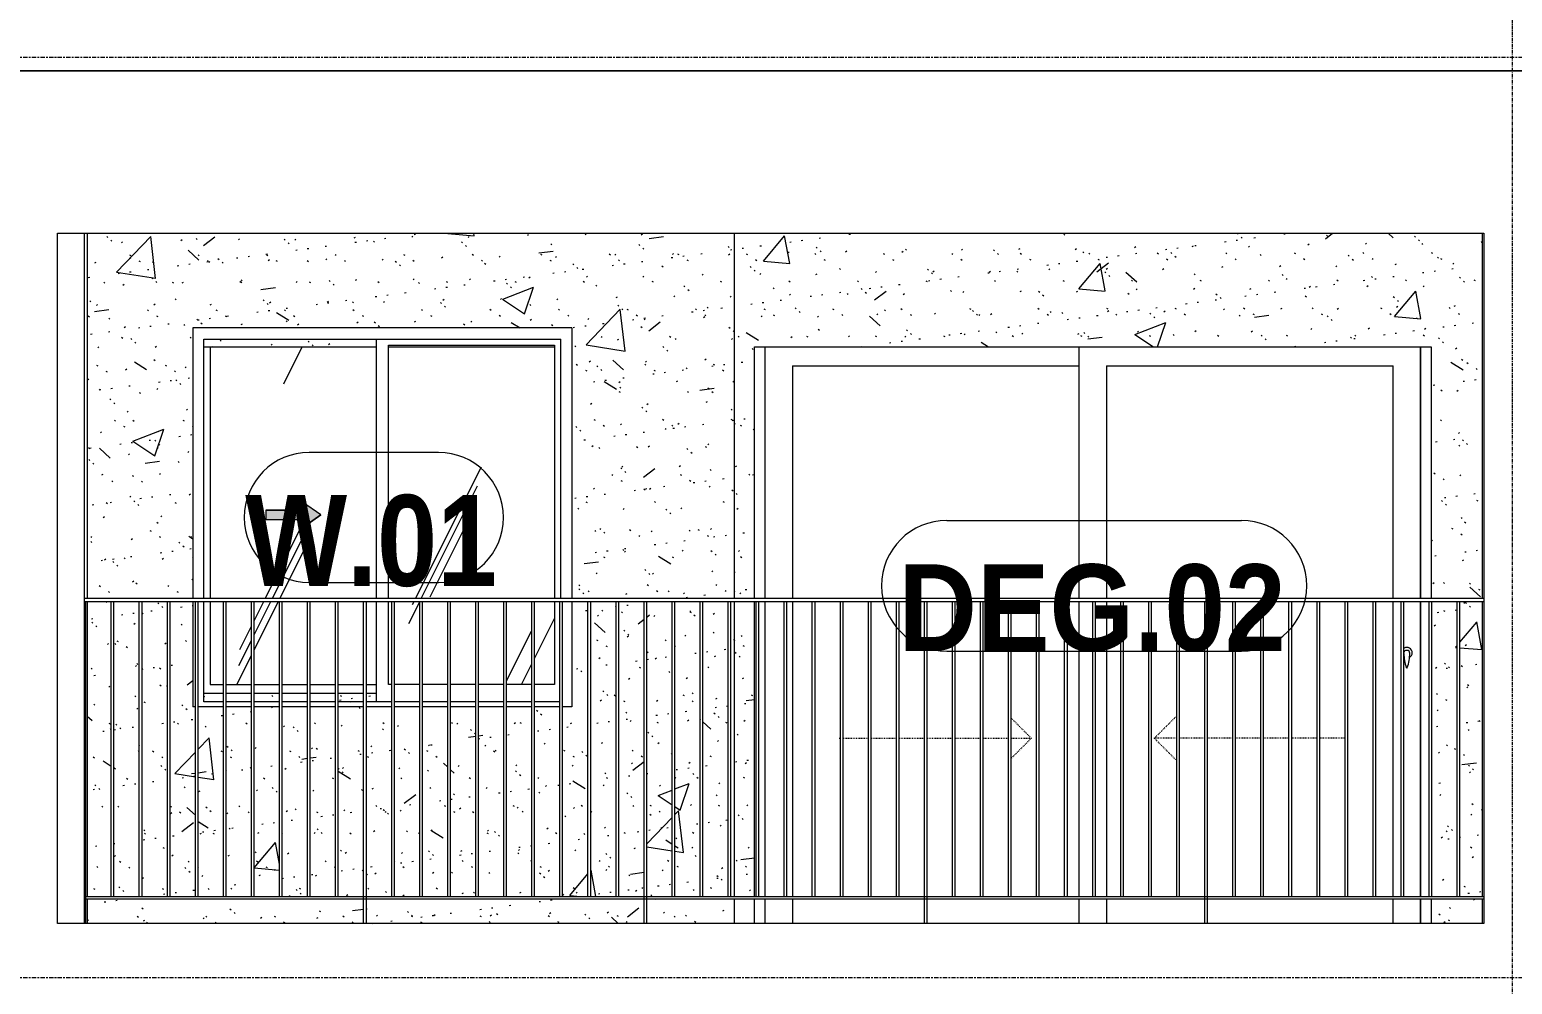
# Model space of a CAD drawing. Header units: millimetres. Extents: x -134153 to 99383, y -5233 to 35400.
# Drawn here: x 47781 to 53259, y 15775 to 19302 of the extents above; entities that cross this region are included whole.
import ezdxf

# ---------------------------------------------------------------- set-up
doc = ezdxf.new("R2010")
doc.units = ezdxf.units.MM
for name, pattern in [('1 NÉT CALL OUT', [6, 3, -3]), ('Centre', [31.75, 6.35, -4.7625, 15.875, -4.7625]), ('Dash', [6, 3, -3]), ('Grid Line', [22.225, 12.7, -3.175, 3.175, -3.175])]:
    doc.linetypes.add(name, pattern=pattern)
for name, color, linetype, lineweight in [('0-2', 250, 'Continuous', 5), ('A-DETL-GENF', 92, 'Continuous', 9), ('A-DETL-GENF-1', 92, '1 NÉT CALL OUT', 9), ('A-DOOR', 31, 'Continuous', 9), ('A-DOOR-FRAM', 31, 'Continuous', 9), ('A-DOOR-HDLN', 31, 'Dash', 9), ('A-DOOR-IDEN', 31, 'Continuous', 9), ('A-FLOR-HRAL', 11, 'Continuous', 9), ('A-FLOR-LEVL-2', 51, 'Centre', 9), ('A-GLAZ', 151, 'Continuous', 9), ('A-GLAZ-3', 7, '1 NÉT CALL OUT', 9), ('A-GLAZ-IDEN', 152, 'Continuous', 9), ('A-WALL', 113, 'Continuous', 9), ('A-WALL-PATT-1', 9, 'Continuous', 9), ('I-WALL-1', 7, 'Continuous', 9), ('S-COLS', 52, 'Continuous', 9), ('S-GRID-1', 1, 'Grid Line', 9)]:
    doc.layers.add(name, color=color, linetype=linetype, lineweight=lineweight)
doc.styles.add('Arial_B_1', font='arialbd_0.ttf', dxfattribs={"width": 0.85, "height": 336})
doc.styles.add('Arial_B_2', font='arialbd_0.ttf', dxfattribs={"width": 0.9, "height": 320})
pattern_1 = [(50, (82572.6, 0), (1165.98, -102.01), [121.92, -1341.12]), (355, (82572.6, 0), (-225.554, 1222.76), [97.536, -1072.896]), (100.451, (82669.8, -8.5), (940.433, 1120.746), [103.616, -1139.776]), (46.184, (82572.6, 325.1), (1734.91, -269.07), [182.88, -2011.68]), (96.636, (82717.2, 302.7), (1519.38, 1583.54), [155.42, -1709.66]), (351.184, (82572.6, 325.1), (1519.39, 1583.52), [146.3, -1609.34]), (21, (82735.2, 243.8), (970.33, -654.498), [121.92, -1341.12]), (326, (82735.2, 243.8), (395.53, 1178.804), [97.536, -1072.896]), (71.451, (82816, 189.3), (1365.87, 524.296), [103.616, -1139.776]), (37.5, (82572.62, 0), (19.767, 541.153), [53.645, -1006.246, 53.645, -1035.507, -1076.96]), (37.5, (82572.62, 0), (19.767, 541.153), [-2149.043, 53.645, -1023.315]), (7.5, (82572.6, 0), (427.646, 641.156), [53.645, -567.334, 53.645, -981.862, -410.464]), (7.5, (82572.6, 0), (427.646, 641.156), [-1656.486, 53.645, -356.82]), (327.5, (82210.1, 0), (867.782, -36.665), [53.645, -352.755, 53.645, -1214.323, -1682.496]), (327.5, (82210.1, 0), (867.782, -36.665), [-1674.37, 53.645, -1628.85]), (317.5, (82047.56, 0), (948.028, 162.73), [53.645, -474.675, 53.645, -788.416, -1194.816]), (317.5, (82047.56, 0), (948.028, 162.73), [-1370.38, 53.645, -1141.17])]
pattern_2 = [(37.5, (82572.62, 0), (-5.1206, 156.61216), [5.364, -118.181, 5.364, -132.812, -132.08]), (37.5, (82572.62, 0), (-5.1206, 156.61216), [-261.722, 5.364, -126.716]), (7.5, (82572.62, 0), (143.847, 229.3842), [5.364, -61.285, 5.364, -105.989, -42.672]), (7.5, (82572.62, 0), (143.847, 229.3842), [-178.003, 5.364, -37.308]), (327.5, (82472.65, 0), (253.1176, 0.4601), [5.364, -35.276, 5.364, -140.94, -191.008]), (327.5, (82472.65, 0), (253.1176, 0.4601), [-186.944, 5.364, -185.644]), (317.5, (82472.65, 0), (244.338, 71.3376), [5.364, -14.956, 5.364, -90.546, -109.728]), (317.5, (82472.65, 0), (244.338, 71.3376), [-116.23, 5.364, -104.364])]
pattern_3 = [(63.435, (84482.24, 111.3), (-0.002, 1625.6), [567.96, -3066.99]), (63.435, (82856.64, 111.3), (-0.002, 1625.6), [567.96, -3066.99]), (63.435, (85260.4, 425.35), (-0.002, 1625.6), [567.96, -3066.99]), (63.435, (83634.8, 425.35), (-0.002, 1625.6), [567.96, -3066.99]), (63.435, (85142.64, 314.5), (-0.002, 1625.6), [567.96, -3066.99]), (63.435, (83517.04, 314.5), (-0.002, 1625.6), [567.96, -3066.99]), (63.435, (85022.6, 949.4), (-0.002, 1625.6), [276.06, -3358.9]), (63.435, (83397, 949.4), (-0.002, 1625.6), [276.06, -3358.9]), (63.435, (84944.06, 851.15), (-0.002, 1625.6), [567.96, -3066.99]), (63.435, (83318.46, 851.15), (-0.002, 1625.6), [567.96, -3066.99]), (63.435, (84957.9, 921.7), (-0.002, 1625.6), [567.96, -3066.99]), (63.435, (83332.3, 921.7), (-0.002, 1625.6), [567.96, -3066.99]), (63.435, (84302.1, 612.2), (-0.002, 1625.6), [567.96, -3066.99]), (63.435, (82676.5, 612.2), (-0.002, 1625.6), [567.96, -3066.99]), (63.435, (84315.9, 695.35), (-0.002, 1625.6), [567.96, -3066.99]), (63.435, (82690.3, 695.35), (-0.002, 1625.6), [567.96, -3066.99]), (63.435, (84319.65, 755.3), (-0.002, 1625.6), [567.96, -3066.99]), (63.435, (82694.05, 755.3), (-0.002, 1625.6), [567.96, -3066.99])]

# ---------------------------------------------------------------- blocks, each defined once
blk = doc.blocks.new('NCV_TKTC_TANG 5_rvt-2-TKCS_MẶT ĐỨNG HƯỚNG NAM')
at = {"layer": 'A-WALL-PATT-1'}
h = blk.add_hatch(dxfattribs=at)
h.set_pattern_fill('FP_31', color=256, style=0, pattern_type=2)
h.set_pattern_definition(pattern_1)
h.paths.add_polyline_path([(86756.1, 16000), (87508.6, 16000), (87508.6, 16090), (86487.6, 16090), (86487.6, 16000), (86546.1, 16000)])
h.paths.add_polyline_path([(88544.6, 16000), (88544.6, 16090), (87518.6, 16090), (87518.6, 16000), (88522.9, 16000)])
h.paths.add_polyline_path([(88554.6, 16000), (88877.6, 16000), (88877.6, 16090), (88554.6, 16090)])
h.paths.add_polyline_path([(86487.6, 16100), (86576.2, 16100), (86576.2, 17190), (86487.6, 17190), (86487.6, 16451.2)])
h.paths.add_polyline_path([(86887, 16100), (86887, 16800), (86877.6, 16800), (86877.6, 17190), (86793.4, 17190), (86793.4, 16100)])
h.paths.add_polyline_path([(88658.2, 16100), (88751.8, 16100), (88751.8, 17190), (88658.2, 17190), (88658.2, 16215.7)])
h.paths.add_polyline_path([(88648.2, 16100), (88648.2, 17190), (88554.6, 17190), (88554.6, 16100)])
h.paths.add_polyline_path([(86783.4, 16100), (86783.4, 17190), (86689.8, 17190), (86689.8, 16100)])
h.paths.add_polyline_path([(86897, 16100), (86990.6, 16100), (86990.6, 16800), (86897, 16800), (86897, 16451.2)])
h.paths.add_polyline_path([(86679.8, 16100), (86679.8, 17190), (86586.2, 17190), (86586.2, 16100)])
h.paths.add_polyline_path([(87094.2, 16100), (87094.2, 16800), (87000.6, 16800), (87000.6, 16100)])
h.paths.add_polyline_path([(87104.2, 16100), (87197.8, 16100), (87197.8, 16800), (87104.2, 16800), (87104.2, 16194.5)])
h.paths.add_polyline_path([(87207.8, 16100), (87301.4, 16100), (87301.4, 16800), (87207.8, 16800), (87207.8, 16252.3)])
h.paths.add_polyline_path([(88865.4, 16100), (88877.6, 16100), (88877.6, 17190), (88865.4, 17190), (88865.4, 16451.2)])
h.paths.add_polyline_path([(87311.4, 16100), (87405, 16100), (87405, 16800), (87311.4, 16800), (87311.4, 16310.2)])
h.paths.add_polyline_path([(87415, 16100), (87508.6, 16100), (87508.6, 16800), (87415, 16800), (87415, 16368.1)])
h.paths.add_polyline_path([(87518.6, 16100), (87612.2, 16100), (87612.2, 16800), (87518.6, 16800), (87518.6, 16426)])
h.paths.add_polyline_path([(87622.2, 16100), (87715.8, 16100), (87715.8, 16800), (87622.2, 16800), (87622.2, 16451.2)])
h.paths.add_polyline_path([(87725.8, 16100), (87819.4, 16100), (87819.4, 16800), (87725.8, 16800), (87725.8, 16451.2)])
h.paths.add_polyline_path([(87829.4, 16100), (87923, 16100), (87923, 16800), (87829.4, 16800), (87829.4, 16451.2)])
h.paths.add_polyline_path([(87933, 16100), (88026.6, 16100), (88026.6, 16800), (87933, 16800), (87933, 16451.2)])
h.paths.add_polyline_path([(88036.6, 16100), (88130.2, 16100), (88130.2, 16800), (88036.6, 16800), (88036.6, 16451.2)])
h.paths.add_polyline_path([(88140.2, 16100), (88233.8, 16100), (88233.8, 16800), (88140.2, 16800), (88140.2, 16451.2)])
h.paths.add_polyline_path([(88243.8, 16100), (88337.4, 16100), (88337.4, 17190), (88277.6, 17190), (88277.6, 16800), (88243.8, 16800), (88243.8, 16451.2)])
h.paths.add_polyline_path([(88347.4, 16100), (88441, 16100), (88441, 17190), (88347.4, 17190), (88347.4, 16451.2)])
h.paths.add_polyline_path([(88451, 16100), (88544.6, 16100), (88544.6, 17190), (88451, 17190), (88451, 16451.2)])
h.paths.add_polyline_path([(88761.8, 16100), (88855.4, 16100), (88855.4, 17190), (88761.8, 17190), (88761.8, 16451.2)])
h.paths.add_polyline_path([(87301.4, 16819.1), (87301.4, 16850), (87207.8, 16850), (87207.8, 16819.1)])
h.paths.add_polyline_path([(87197.8, 16819.1), (87197.8, 16850), (87104.2, 16850), (87104.2, 16819.1)])
h.paths.add_polyline_path([(87555.3, 16819.1), (87555.3, 16850), (87518.6, 16850), (87518.6, 16819.1)])
h.paths.add_polyline_path([(87094.2, 16819.1), (87094.2, 16850), (87000.6, 16850), (87000.6, 16819.1)])
h.paths.add_polyline_path([(87508.6, 16819.1), (87508.6, 16850), (87415, 16850), (87415, 16819.1)])
h.paths.add_polyline_path([(87405, 16819.1), (87405, 16850), (87311.4, 16850), (87311.4, 16819.1)])
h.paths.add_polyline_path([(86918.5, 16819.1), (86990.6, 16819.1), (86990.6, 16850), (86918.5, 16850)])
h.paths.add_polyline_path([(86813.5, 17200), (86877.6, 17200), (86877.6, 18200), (88277.6, 18200), (88277.6, 17200), (88877.6, 17200), (88877.6, 18550), (86487.6, 18550), (86487.6, 17200)])
h.paths.add_polyline_path([(88214.1, 18130), (88214.1, 18136.5), (87599.8, 18136.5), (87599.8, 18130), (88207.6, 18130)])
h.paths.add_polyline_path([(86918.5, 18130), (87555.3, 18130), (87555.3, 18159.1), (86918.5, 18159.1)])
h = blk.add_hatch(dxfattribs=at)
h.set_pattern_fill('FP_32', color=256, style=0, pattern_type=2)
h.set_pattern_definition(pattern_2)
h.paths.add_polyline_path([(86756.1, 16000), (87508.6, 16000), (87508.6, 16090), (86487.6, 16090), (86487.6, 16000), (86546.1, 16000)])
h.paths.add_polyline_path([(88544.6, 16000), (88544.6, 16090), (87518.6, 16090), (87518.6, 16000), (88522.9, 16000)])
h.paths.add_polyline_path([(88554.6, 16000), (88877.6, 16000), (88877.6, 16090), (88554.6, 16090)])
h.paths.add_polyline_path([(86487.6, 16100), (86576.2, 16100), (86576.2, 17190), (86487.6, 17190), (86487.6, 16451.2)])
h.paths.add_polyline_path([(86887, 16100), (86887, 16800), (86877.6, 16800), (86877.6, 17190), (86793.4, 17190), (86793.4, 16100)])
h.paths.add_polyline_path([(88658.2, 16100), (88751.8, 16100), (88751.8, 17190), (88658.2, 17190), (88658.2, 16215.7)])
h.paths.add_polyline_path([(88648.2, 16100), (88648.2, 17190), (88554.6, 17190), (88554.6, 16100)])
h.paths.add_polyline_path([(86783.4, 16100), (86783.4, 17190), (86689.8, 17190), (86689.8, 16100)])
h.paths.add_polyline_path([(86897, 16100), (86990.6, 16100), (86990.6, 16800), (86897, 16800), (86897, 16451.2)])
h.paths.add_polyline_path([(86679.8, 16100), (86679.8, 17190), (86586.2, 17190), (86586.2, 16100)])
h.paths.add_polyline_path([(87094.2, 16100), (87094.2, 16800), (87000.6, 16800), (87000.6, 16100)])
h.paths.add_polyline_path([(87104.2, 16100), (87197.8, 16100), (87197.8, 16800), (87104.2, 16800), (87104.2, 16194.5)])
h.paths.add_polyline_path([(87207.8, 16100), (87301.4, 16100), (87301.4, 16800), (87207.8, 16800), (87207.8, 16252.3)])
h.paths.add_polyline_path([(88865.4, 16100), (88877.6, 16100), (88877.6, 17190), (88865.4, 17190), (88865.4, 16451.2)])
h.paths.add_polyline_path([(87311.4, 16100), (87405, 16100), (87405, 16800), (87311.4, 16800), (87311.4, 16310.2)])
h.paths.add_polyline_path([(87415, 16100), (87508.6, 16100), (87508.6, 16800), (87415, 16800), (87415, 16368.1)])
h.paths.add_polyline_path([(87518.6, 16100), (87612.2, 16100), (87612.2, 16800), (87518.6, 16800), (87518.6, 16426)])
h.paths.add_polyline_path([(87622.2, 16100), (87715.8, 16100), (87715.8, 16800), (87622.2, 16800), (87622.2, 16451.2)])
h.paths.add_polyline_path([(87725.8, 16100), (87819.4, 16100), (87819.4, 16800), (87725.8, 16800), (87725.8, 16451.2)])
h.paths.add_polyline_path([(87829.4, 16100), (87923, 16100), (87923, 16800), (87829.4, 16800), (87829.4, 16451.2)])
h.paths.add_polyline_path([(87933, 16100), (88026.6, 16100), (88026.6, 16800), (87933, 16800), (87933, 16451.2)])
h.paths.add_polyline_path([(88036.6, 16100), (88130.2, 16100), (88130.2, 16800), (88036.6, 16800), (88036.6, 16451.2)])
h.paths.add_polyline_path([(88140.2, 16100), (88233.8, 16100), (88233.8, 16800), (88140.2, 16800), (88140.2, 16451.2)])
h.paths.add_polyline_path([(88243.8, 16100), (88337.4, 16100), (88337.4, 17190), (88277.6, 17190), (88277.6, 16800), (88243.8, 16800), (88243.8, 16451.2)])
h.paths.add_polyline_path([(88347.4, 16100), (88441, 16100), (88441, 17190), (88347.4, 17190), (88347.4, 16451.2)])
h.paths.add_polyline_path([(88451, 16100), (88544.6, 16100), (88544.6, 17190), (88451, 17190), (88451, 16451.2)])
h.paths.add_polyline_path([(88761.8, 16100), (88855.4, 16100), (88855.4, 17190), (88761.8, 17190), (88761.8, 16451.2)])
h.paths.add_polyline_path([(87301.4, 16819.1), (87301.4, 16850), (87207.8, 16850), (87207.8, 16819.1)])
h.paths.add_polyline_path([(87197.8, 16819.1), (87197.8, 16850), (87104.2, 16850), (87104.2, 16819.1)])
h.paths.add_polyline_path([(87555.3, 16819.1), (87555.3, 16850), (87518.6, 16850), (87518.6, 16819.1)])
h.paths.add_polyline_path([(87094.2, 16819.1), (87094.2, 16850), (87000.6, 16850), (87000.6, 16819.1)])
h.paths.add_polyline_path([(87508.6, 16819.1), (87508.6, 16850), (87415, 16850), (87415, 16819.1)])
h.paths.add_polyline_path([(87405, 16819.1), (87405, 16850), (87311.4, 16850), (87311.4, 16819.1)])
h.paths.add_polyline_path([(86918.5, 16819.1), (86990.6, 16819.1), (86990.6, 16850), (86918.5, 16850)])
h.paths.add_polyline_path([(86813.5, 17200), (86877.6, 17200), (86877.6, 18200), (88277.6, 18200), (88277.6, 17200), (88877.6, 17200), (88877.6, 18550), (86487.6, 18550), (86487.6, 17200)])
h.paths.add_polyline_path([(88214.1, 18130), (88214.1, 18136.5), (87599.8, 18136.5), (87599.8, 18130), (88207.6, 18130)])
h.paths.add_polyline_path([(86918.5, 18130), (87555.3, 18130), (87555.3, 18159.1), (86918.5, 18159.1)])
h = blk.add_hatch(dxfattribs=at)
h.set_pattern_fill('FP_31', color=256, style=0, pattern_type=2)
h.set_pattern_definition(pattern_1)
h.paths.add_polyline_path([(91642.6, 16000), (91642.6, 16090), (91452.6, 16090), (91452.6, 16000), (91630.1, 16000)])
h.paths.add_polyline_path([(88877.6, 16000), (88952.6, 16000), (88952.6, 16090), (88877.6, 16090)])
h.paths.add_polyline_path([(88952.6, 16100), (88952.6, 17190), (88877.6, 17190), (88877.6, 16100), (88885.8, 16100)])
h.paths.add_polyline_path([(91642.6, 16100), (91642.6, 17190), (91559, 17190), (91559, 16100), (91621.7, 16100)])
h.paths.add_polyline_path([(91455.4, 16100), (91549, 16100), (91549, 17190), (91455.4, 17190), (91455.4, 16451.2)])
h.paths.add_polyline_path([(88952.6, 17200), (88952.6, 18130), (91452.6, 18130), (91452.6, 17200), (91642.6, 17200), (91642.6, 18550), (88877.6, 18550), (88877.6, 17200), (88922, 17200)])
h = blk.add_hatch(dxfattribs=at)
h.set_pattern_fill('FP_32', color=256, style=0, pattern_type=2)
h.set_pattern_definition(pattern_2)
h.paths.add_polyline_path([(91642.6, 16000), (91642.6, 16090), (91452.6, 16090), (91452.6, 16000), (91630.1, 16000)])
h.paths.add_polyline_path([(88877.6, 16000), (88952.6, 16000), (88952.6, 16090), (88877.6, 16090)])
h.paths.add_polyline_path([(88952.6, 16100), (88952.6, 17190), (88877.6, 17190), (88877.6, 16100), (88885.8, 16100)])
h.paths.add_polyline_path([(91642.6, 16100), (91642.6, 17190), (91559, 17190), (91559, 16100), (91621.7, 16100)])
h.paths.add_polyline_path([(91455.4, 16100), (91549, 16100), (91549, 17190), (91455.4, 17190), (91455.4, 16451.2)])
h.paths.add_polyline_path([(88952.6, 17200), (88952.6, 18130), (91452.6, 18130), (91452.6, 17200), (91642.6, 17200), (91642.6, 18550), (88877.6, 18550), (88877.6, 17200), (88922, 17200)])
at = {"layer": 'I-WALL-1'}
for p, q in [((86487.6, 18550), (86487.6, 17200)), ((88877.6, 18550), (88877.6, 17200)), ((91642.6, 17200), (91642.6, 18550)), ((86918.5, 18130), (87555.3, 18130)), ((87599.8, 18130), (88214.1, 18130)), ((88952.6, 17200), (88952.6, 18130)), ((88952.6, 18130), (91452.6, 18130)), ((91452.6, 18130), (91452.6, 17200)), ((86487.6, 17190), (86487.6, 16100)), ((88877.6, 17190), (88877.6, 16100)), ((88952.6, 16100), (88952.6, 17190)), ((91642.6, 16100), (91642.6, 17190)), ((86990.6, 16850), (86918.5, 16850)), ((87094.2, 16850), (87000.6, 16850)), ((87197.8, 16850), (87104.2, 16850)), ((87301.4, 16850), (87207.8, 16850)), ((87405, 16850), (87311.4, 16850)), ((87508.6, 16850), (87415, 16850)), ((87555.3, 16850), (87518.6, 16850)), ((86487.6, 16090), (86487.6, 16000)), ((88877.6, 16090), (88877.6, 16000)), ((88952.6, 16000), (88952.6, 16090)), ((91452.6, 16090), (91452.6, 16000)), ((91642.6, 15999.8), (91642.6, 16090))]:
    blk.add_line(p, q, dxfattribs=at)
blk = doc.blocks.new('1_FAMILY RVT - W01-WxH 1400x1400xmm-V364-TKCS_MẶT ĐỨNG HƯỚNG NAM')
at = {"layer": 'A-DETL-GENF-1'}
blk.add_hatch(color=256, dxfattribs=at).paths.add_polyline_path([(87282.1, 17462.1), (87349.8, 17509.5), (87282.1, 17555.4), (87282.1, 17526.5), (87146.6, 17526.5), (87146.6, 17492.6), (87282.1, 17492.6)])
at = {"layer": 'A-GLAZ'}
h = blk.add_hatch(dxfattribs=at)
h.set_pattern_fill('FP_30', color=256, style=0, pattern_type=2)
h.set_pattern_definition(pattern_3)
h.paths.add_polyline_path([(86990.6, 16882.6), (86990.6, 17190), (86941.1, 17190), (86941.1, 16882.6)])
h.paths.add_polyline_path([(87000.6, 16882.6), (87094.2, 16882.6), (87094.2, 17190), (87000.6, 17190), (87000.6, 16942.1)])
h.paths.add_polyline_path([(87104.2, 16882.6), (87197.8, 16882.6), (87197.8, 17190), (87104.2, 17190), (87104.2, 17045.7)])
h.paths.add_polyline_path([(87207.8, 16882.6), (87301.4, 16882.6), (87301.4, 17190), (87207.8, 17190), (87207.8, 17149.3)])
h.paths.add_polyline_path([(87311.4, 16882.6), (87405, 16882.6), (87405, 17190), (87311.4, 17190), (87311.4, 17126.5)])
h.paths.add_polyline_path([(87415, 16882.6), (87508.6, 16882.6), (87508.6, 17190), (87415, 17190), (87415, 17022.9)])
h.paths.add_polyline_path([(87518.6, 16882.6), (87555.3, 16882.6), (87555.3, 17190), (87518.6, 17190), (87518.6, 16919.3)])
h.paths.add_polyline_path([(86941.1, 17200), (87555.3, 17200), (87555.3, 18130), (86941.1, 18130), (86941.1, 17492.6)])
h.paths.add_polyline_path([(87282.1, 17462.1), (87282.1, 17492.6), (87146.6, 17492.6), (87146.6, 17526.5), (87282.1, 17526.5), (87282.1, 17557), (87349.8, 17509.5), (87325.6, 17492.6)])
h = blk.add_hatch(dxfattribs=at)
h.set_pattern_fill('FP_30', color=256, style=0, pattern_type=2)
h.set_pattern_definition(pattern_3)
h.paths.add_polyline_path([(87933, 16882.6), (88026.6, 16882.6), (88026.6, 17190), (87933, 17190)])
h.paths.add_polyline_path([(87622.2, 16882.6), (87715.8, 16882.6), (87715.8, 17190), (87622.2, 17190), (87622.2, 16914.5)])
h.paths.add_polyline_path([(87725.8, 16882.6), (87819.4, 16882.6), (87819.4, 17190), (87725.8, 17190), (87725.8, 17062.5)])
h.paths.add_polyline_path([(87599.8, 16882.6), (87612.2, 16882.6), (87612.2, 17190), (87599.8, 17190)])
h.paths.add_polyline_path([(87829.4, 16882.6), (87923, 16882.6), (87923, 17190), (87829.4, 17190)])
h.paths.add_polyline_path([(88036.6, 16882.6), (88130.2, 16882.6), (88130.2, 17190), (88036.6, 17190), (88036.6, 17136.1)])
h.paths.add_polyline_path([(88214.1, 16882.6), (88214.1, 17190), (88140.2, 17190), (88140.2, 16882.6)])
h.paths.add_polyline_path([(87729.6, 17200), (88214.1, 17200), (88214.1, 18130), (87599.8, 18130), (87599.8, 17200)])
at = {"layer": 'A-DETL-GENF'}
for p, q in [((87282.1, 17557), (87282.1, 17526.5)), ((87349.8, 17509.5), (87282.1, 17557)), ((87349.8, 17509.5), (87282.1, 17557)), ((87282.1, 17557), (87282.1, 17526.5)), ((87146.6, 17526.5), (87146.6, 17492.6)), ((87146.6, 17526.5), (87282.1, 17526.5)), ((87282.1, 17526.5), (87146.6, 17526.5)), ((87146.6, 17526.5), (87146.6, 17492.6)), ((87146.6, 17492.6), (87282.1, 17492.6)), ((87146.6, 17492.6), (87282.1, 17492.6)), ((87349.8, 17509.5), (87282.1, 17462.1)), ((87282.1, 17462.1), (87349.8, 17509.5)), ((87282.1, 17492.6), (87282.1, 17462.1)), ((87282.1, 17492.6), (87282.1, 17462.1))]:
    blk.add_line(p, q, dxfattribs=at)
at = {"layer": 'A-GLAZ'}
for p, q in [((88277.6, 18200), (86877.6, 18200)), ((86877.6, 18200), (86877.6, 17200)), ((88277.6, 18200), (88277.6, 17200)), ((86918.5, 18159.1), (88236.6, 18159.1)), ((86918.5, 17200), (86918.5, 18159.1)), ((87555.3, 18159.1), (87555.3, 17200)), ((87599.8, 17200), (87599.8, 18136.5)), ((87599.8, 18136.5), (88214.1, 18136.5)), ((88214.1, 18136.5), (88214.1, 17200)), ((88236.6, 17200), (88236.6, 18159.1)), ((86941.1, 18130), (86941.1, 17200)), ((86877.6, 17190), (86877.6, 16800)), ((86918.5, 16819), (86918.5, 17190)), ((86941.1, 17190), (86941.1, 16882.6)), ((87555.3, 17190), (87555.3, 16819)), ((87599.8, 16882.6), (87599.8, 17190)), ((88214.1, 17190), (88214.1, 16882.6)), ((88277.6, 17190), (88277.6, 16800)), ((86941.1, 16882.6), (86990.6, 16882.6)), ((87000.6, 16882.6), (87094.2, 16882.6)), ((87104.2, 16882.6), (87197.8, 16882.6)), ((87207.8, 16882.6), (87301.4, 16882.6)), ((87311.4, 16882.6), (87405, 16882.6)), ((87415, 16882.6), (87508.6, 16882.6)), ((87518.6, 16882.6), (87555.3, 16882.6)), ((87612.2, 16882.6), (87599.8, 16882.6)), ((87715.8, 16882.6), (87622.2, 16882.6)), ((87819.4, 16882.6), (87725.8, 16882.6)), ((87923, 16882.6), (87829.4, 16882.6)), ((88026.6, 16882.6), (87933, 16882.6)), ((88130.2, 16882.6), (88036.6, 16882.6)), ((88214.1, 16882.6), (88140.2, 16882.6)), ((86990.6, 16819), (86918.5, 16819)), ((87094.2, 16819), (87000.6, 16819)), ((87197.8, 16819), (87104.2, 16819)), ((87301.4, 16819), (87207.8, 16819)), ((87405, 16819), (87311.4, 16819)), ((87508.6, 16819), (87415, 16819)), ((87612.2, 16819), (87518.6, 16819)), ((87715.8, 16819), (87622.2, 16819)), ((87819.4, 16819), (87725.8, 16819)), ((87923, 16819), (87829.4, 16819)), ((88026.6, 16819), (87933, 16819)), ((88130.2, 16819), (88036.6, 16819)), ((88233.8, 16819), (88140.2, 16819)), ((86887, 16800), (86877.6, 16800)), ((86990.6, 16800), (86897, 16800)), ((87094.2, 16800), (87000.6, 16800)), ((87197.8, 16800), (87104.2, 16800)), ((87301.4, 16800), (87207.8, 16800)), ((87405, 16800), (87311.4, 16800)), ((87508.6, 16800), (87415, 16800)), ((87612.2, 16800), (87518.6, 16800)), ((87715.8, 16800), (87622.2, 16800)), ((87819.4, 16800), (87725.8, 16800)), ((87923, 16800), (87829.4, 16800)), ((88026.6, 16800), (87933, 16800)), ((88130.2, 16800), (88036.6, 16800)), ((88233.8, 16800), (88140.2, 16800)), ((88277.6, 16800), (88243.8, 16800))]:
    blk.add_line(p, q, dxfattribs=at)
blk = doc.blocks.new('DEG_02-DEG_03 - DEG_02-2500x2400mm-CỬA ĐI 02 CÁNH TRƯỢT-V255-TKCS_MẶT ĐỨNG HƯỚNG NAM')
at = {"layer": 'A-DOOR'}
for p, q in [((90152.6, 10400), (90152.6, 11330)), ((91412.6, 11330), (91412.6, 10400)), ((89092.6, 11260), (89092.6, 10400)), ((89092.6, 11260), (90152.6, 11260)), ((90252.6, 11260), (90252.6, 10400)), ((90252.6, 11260), (91312.6, 11260)), ((91312.6, 10400), (91312.6, 11260)), ((89092.6, 10390), (89092.6, 9300)), ((90152.6, 9300), (90152.6, 10390)), ((90252.6, 10390), (90252.6, 9300)), ((91312.6, 9300), (91312.6, 10390)), ((91412.6, 10390), (91412.6, 9300)), ((89092.6, 9290), (89092.6, 9200)), ((90152.6, 9200), (90152.6, 9290)), ((90252.6, 9290), (90252.6, 9200)), ((91312.6, 9200), (91312.6, 9290)), ((91412.6, 9290), (91412.6, 9200))]:
    blk.add_line(p, q, dxfattribs=at)
at = {"layer": 'A-DOOR', "flags": 128}
blk.add_lwpolyline([(91364.1, 10208.7), (91364.1, 10208.7), (91364, 10208.7), (91364, 10208.7), (91364, 10208.7), (91364, 10208.7), (91364, 10208.7), (91364, 10208.7), (91363.9, 10208.7), (91363.9, 10208.7), (91363.9, 10208.7), (91363.9, 10208.7), (91363.8, 10208.7), (91363.8, 10208.7), (91363.8, 10208.7), (91363.7, 10208.7), (91363.7, 10208.7), (91363.7, 10208.7), (91363.6, 10208.7), (91363.6, 10208.7), (91363.5, 10208.7), (91363.5, 10208.7), (91363.4, 10208.7), (91363.4, 10208.7), (91363.3, 10208.7), (91363.3, 10208.7), (91363.2, 10208.7), (91363.2, 10208.7), (91363.1, 10208.7), (91363.1, 10208.7), (91363, 10208.7), (91362.9, 10208.7), (91362.9, 10208.7), (91362.8, 10208.7), (91362.8, 10208.7), (91362.7, 10208.7), (91362.6, 10208.7), (91362.6, 10208.7), (91362.5, 10208.7), (91362.5, 10208.7), (91362.4, 10208.7), (91362.3, 10208.7), (91362.3, 10208.7), (91362.2, 10208.7), (91362.2, 10208.7), (91362.1, 10208.7), (91362.1, 10208.7), (91362, 10208.7), (91361.9, 10208.7), (91361.9, 10208.7), (91361.8, 10208.7), (91361.8, 10208.7), (91361.7, 10208.7), (91361.7, 10208.7), (91361.6, 10208.7), (91361.6, 10208.7), (91361.5, 10208.7), (91361.5, 10208.7), (91361.5, 10208.7), (91361.4, 10208.7), (91361.4, 10208.7), (91361.3, 10208.7), (91361.3, 10208.7), (91361.3, 10208.7), (91361.2, 10208.7), (91361.2, 10208.7), (91361.2, 10208.7), (91361.2, 10208.7), (91361.2, 10208.7), (91361.1, 10208.7), (91361.1, 10208.7), (91361.1, 10208.7), (91361.1, 10208.7), (91361.1, 10208.7), (91361.1, 10208.7), (91361.1, 10208.7)], dxfattribs=at)
at = {"layer": 'A-DOOR'}
for centre, radius, start, end in [((91516.4, 10199.2), 164.8, 180.6304, 199.134), ((91361.1, 10199.2), 9.45, 90, 165), ((91362.6, 10200), 20, 0, 120), ((91364.1, 10199.2), 9.45, 0, 90), ((91208.8, 10199.2), 164.8, 340.866, 0), ((91362.6, 10200), 20, 300, 0), ((91362.9, 10146), 2.34, 199.134, 261.031), ((91362.2, 10146), 2.34, 278.969, 340.866)]:
    blk.add_arc(centre, radius, start, end, dxfattribs=at)
at = {"layer": 'A-DOOR-FRAM'}
for p, q in [((88992.6, 10400), (88992.6, 11330)), ((91412.6, 10400), (91412.6, 11330)), ((88992.6, 9300), (88992.6, 10390)), ((91412.6, 9300), (91412.6, 10390)), ((88992.6, 9200), (88992.6, 9290)), ((91412.6, 9200), (91412.6, 9290))]:
    blk.add_line(p, q, dxfattribs=at)
at = {"layer": 'A-DOOR-HDLN'}
for p, q in [((89975.3, 9884.2), (89901.4, 9958.2)), ((90429.8, 9884.2), (90513, 9967.4)), ((89265.3, 9884.2), (89269.8, 9884.2)), ((89279.8, 9884.2), (89373.4, 9884.2)), ((89383.4, 9884.2), (89477, 9884.2)), ((89487, 9884.2), (89580.6, 9884.2)), ((89590.6, 9884.2), (89684.2, 9884.2)), ((89694.2, 9884.2), (89787.8, 9884.2)), ((89797.8, 9884.2), (89891.4, 9884.2)), ((89975.3, 9884.2), (89901.4, 9810.3)), ((89901.4, 9884.2), (89975.3, 9884.2)), ((90429.8, 9884.2), (90513, 9801.1)), ((90513, 9884.2), (90429.8, 9884.2)), ((90616.6, 9884.2), (90523, 9884.2)), ((90720.2, 9884.2), (90626.6, 9884.2)), ((90823.8, 9884.2), (90730.2, 9884.2)), ((90927.4, 9884.2), (90833.8, 9884.2)), ((91031, 9884.2), (90937.4, 9884.2)), ((91134.6, 9884.2), (91041, 9884.2))]:
    blk.add_line(p, q, dxfattribs=at)
blk = doc.blocks.new('Railing - 10mm-1251313-TKCS_MẶT ĐỨNG HƯỚNG NAM')
at = {"layer": 'A-FLOR-HRAL'}
for p, q in [((52620.064287, 5900), (52620.064287, 6990)), ((52630.064287, 5900), (52630.064287, 6990))]:
    blk.add_line(p, q, dxfattribs=at)
blk = doc.blocks.new('Railing - 50 x 10mm-1251315-TKCS_MẶT ĐỨNG HƯỚNG NAM')
at = {"layer": 'A-FLOR-HRAL'}
for p, q in [((51697.564287, 5800), (51697.564287, 6990)), ((51707.564287, 6990), (51697.564287, 6990)), ((51707.564287, 5800), (51707.564287, 6990))]:
    blk.add_line(p, q, dxfattribs=at)
blk = doc.blocks.new('Railing - 50 x 10mm-1251311-TKCS_MẶT ĐỨNG HƯỚNG NAM')
at = {"layer": 'A-FLOR-HRAL'}
for p in [(52722.564287, 5800), (52727.564287, 6990)]:
    blk.add_line(p, (52722.564287, 6990), dxfattribs=at)
blk = doc.blocks.new('Railing - Railing-3261678-TKCS_MẶT ĐỨNG HƯỚNG NAM')
at = {"layer": 'A-FLOR-HRAL'}
for p, q in [((86477.6, 16100), (91647.6, 16100)), ((91647.6, 16090), (86477.6, 16090))]:
    blk.add_line(p, q, dxfattribs=at)
at = {"extrusion": (0, 0, -1), "zscale": -1}
for name, p in [('Railing - 50 x 10mm-1251311-TKCS_MẶT ĐỨNG HƯỚNG NAM', (-139205.1, 10200)), ('Railing - 10mm-1251313-TKCS_MẶT ĐỨNG HƯỚNG NAM', (-139206.2, 10200)), ('Railing - 10mm-1251313-TKCS_MẶT ĐỨNG HƯỚNG NAM', (-139309.8, 10200)), ('Railing - 10mm-1251313-TKCS_MẶT ĐỨNG HƯỚNG NAM', (-139413.4, 10200)), ('Railing - 10mm-1251313-TKCS_MẶT ĐỨNG HƯỚNG NAM', (-139517, 10200)), ('Railing - 10mm-1251313-TKCS_MẶT ĐỨNG HƯỚNG NAM', (-139620.6, 10200)), ('Railing - 10mm-1251313-TKCS_MẶT ĐỨNG HƯỚNG NAM', (-139724.2, 10200)), ('Railing - 10mm-1251313-TKCS_MẶT ĐỨNG HƯỚNG NAM', (-139827.8, 10200)), ('Railing - 10mm-1251313-TKCS_MẶT ĐỨNG HƯỚNG NAM', (-139931.4, 10200)), ('Railing - 10mm-1251313-TKCS_MẶT ĐỨNG HƯỚNG NAM', (-140035, 10200)), ('Railing - 50 x 10mm-1251315-TKCS_MẶT ĐỨNG HƯỚNG NAM', (-139216.1, 10200)), ('Railing - 10mm-1251313-TKCS_MẶT ĐỨNG HƯỚNG NAM', (-140242.2, 10200)), ('Railing - 10mm-1251313-TKCS_MẶT ĐỨNG HƯỚNG NAM', (-140345.8, 10200)), ('Railing - 10mm-1251313-TKCS_MẶT ĐỨNG HƯỚNG NAM', (-140449.4, 10200)), ('Railing - 10mm-1251313-TKCS_MẶT ĐỨNG HƯỚNG NAM', (-140553, 10200)), ('Railing - 10mm-1251313-TKCS_MẶT ĐỨNG HƯỚNG NAM', (-140656.6, 10200)), ('Railing - 10mm-1251313-TKCS_MẶT ĐỨNG HƯỚNG NAM', (-140760.2, 10200)), ('Railing - 10mm-1251313-TKCS_MẶT ĐỨNG HƯỚNG NAM', (-140863.8, 10200)), ('Railing - 10mm-1251313-TKCS_MẶT ĐỨNG HƯỚNG NAM', (-140967.4, 10200)), ('Railing - 10mm-1251313-TKCS_MẶT ĐỨNG HƯỚNG NAM', (-141071, 10200)), ('Railing - 50 x 10mm-1251315-TKCS_MẶT ĐỨNG HƯỚNG NAM', (-140252.1, 10200)), ('Railing - 10mm-1251313-TKCS_MẶT ĐỨNG HƯỚNG NAM', (-141278.2, 10200)), ('Railing - 10mm-1251313-TKCS_MẶT ĐỨNG HƯỚNG NAM', (-141381.8, 10200)), ('Railing - 10mm-1251313-TKCS_MẶT ĐỨNG HƯỚNG NAM', (-141485.4, 10200)), ('Railing - 10mm-1251313-TKCS_MẶT ĐỨNG HƯỚNG NAM', (-141589, 10200)), ('Railing - 10mm-1251313-TKCS_MẶT ĐỨNG HƯỚNG NAM', (-141692.6, 10200)), ('Railing - 10mm-1251313-TKCS_MẶT ĐỨNG HƯỚNG NAM', (-141796.2, 10200)), ('Railing - 10mm-1251313-TKCS_MẶT ĐỨNG HƯỚNG NAM', (-141899.8, 10200)), ('Railing - 10mm-1251313-TKCS_MẶT ĐỨNG HƯỚNG NAM', (-142003.4, 10200)), ('Railing - 10mm-1251313-TKCS_MẶT ĐỨNG HƯỚNG NAM', (-142107, 10200)), ('Railing - 50 x 10mm-1251315-TKCS_MẶT ĐỨNG HƯỚNG NAM', (-141288.1, 10200)), ('Railing - 10mm-1251313-TKCS_MẶT ĐỨNG HƯỚNG NAM', (-142314.2, 10200)), ('Railing - 10mm-1251313-TKCS_MẶT ĐỨNG HƯỚNG NAM', (-142417.8, 10200)), ('Railing - 10mm-1251313-TKCS_MẶT ĐỨNG HƯỚNG NAM', (-142521.4, 10200)), ('Railing - 10mm-1251313-TKCS_MẶT ĐỨNG HƯỚNG NAM', (-142625, 10200)), ('Railing - 10mm-1251313-TKCS_MẶT ĐỨNG HƯỚNG NAM', (-142728.6, 10200)), ('Railing - 10mm-1251313-TKCS_MẶT ĐỨNG HƯỚNG NAM', (-142832.2, 10200)), ('Railing - 10mm-1251313-TKCS_MẶT ĐỨNG HƯỚNG NAM', (-142935.8, 10200)), ('Railing - 10mm-1251313-TKCS_MẶT ĐỨNG HƯỚNG NAM', (-143039.4, 10200)), ('Railing - 10mm-1251313-TKCS_MẶT ĐỨNG HƯỚNG NAM', (-143143, 10200)), ('Railing - 50 x 10mm-1251315-TKCS_MẶT ĐỨNG HƯỚNG NAM', (-142324.1, 10200)), ('Railing - 10mm-1251313-TKCS_MẶT ĐỨNG HƯỚNG NAM', (-143350.2, 10200)), ('Railing - 10mm-1251313-TKCS_MẶT ĐỨNG HƯỚNG NAM', (-143453.8, 10200)), ('Railing - 10mm-1251313-TKCS_MẶT ĐỨNG HƯỚNG NAM', (-143557.4, 10200)), ('Railing - 10mm-1251313-TKCS_MẶT ĐỨNG HƯỚNG NAM', (-143661, 10200)), ('Railing - 10mm-1251313-TKCS_MẶT ĐỨNG HƯỚNG NAM', (-143764.6, 10200)), ('Railing - 10mm-1251313-TKCS_MẶT ĐỨNG HƯỚNG NAM', (-143868.2, 10200)), ('Railing - 10mm-1251313-TKCS_MẶT ĐỨNG HƯỚNG NAM', (-143971.8, 10200)), ('Railing - 10mm-1251313-TKCS_MẶT ĐỨNG HƯỚNG NAM', (-144075.4, 10200)), ('Railing - 10mm-1251313-TKCS_MẶT ĐỨNG HƯỚNG NAM', (-144179, 10200))]:
    blk.add_blockref(name, p, dxfattribs=at)
blk = doc.blocks.new('Top Rail Type - Top Rail_Internal_-3261681-TKCS_MẶT ĐỨNG HƯỚNG NAM')
at = {"layer": 'A-FLOR-HRAL'}
for p, q in [((91647.635618, 17200), (86477.564287, 17200)), ((86477.564287, 17190), (91647.635618, 17190))]:
    blk.add_line(p, q, dxfattribs=at)
blk = doc.blocks.new('SSA-WINDOW TAG - 10-2062020-TKCS_MẶT ĐỨNG HƯỚNG NAM')
at = {"layer": 'A-GLAZ-IDEN'}
for p, q in [((43760.064287, 11140), (43282.564287, 11140)), ((43282.564287, 10660), (43760.064287, 10660))]:
    blk.add_line(p, q, dxfattribs=at)
for centre, start, end in [((43282.564287, 10900), 90, 270), ((43760.064287, 10900), 270, 90)]:
    blk.add_arc(centre, 240, start, end, dxfattribs=at)
blk = doc.blocks.new('STN_Door Tag - STN_Door Tag-1788670-TKCS_MẶT ĐỨNG HƯỚNG NAM')
at = {"layer": 'A-DOOR-IDEN'}
for p, q in [((50538.4, 10689.1), (51626.5, 10689.1)), ((50538.4, 10206.1), (51626.5, 10206.1))]:
    blk.add_line(p, q, dxfattribs=at)
for centre, start, end in [((50538.4, 10447.6), 90, 270), ((51626.5, 10447.6), 270, 90)]:
    blk.add_arc(centre, 241.5, start, end, dxfattribs=at)

msp = doc.modelspace()

# ---------------------------------------------------------------- linework, layer by layer
at = {"layer": 'A-FLOR-LEVL-2'}
for p, q in [((-12769.4, 19200), (95658.9, 19200)), ((-12769.4, 15800), (95658.9, 15800))]:
    msp.add_line(p, q, dxfattribs=at)
at = {"layer": 'A-WALL'}
for p, q in [((60158.9, 19150), (45243.9, 19150)), ((45243.9, 19150), (60158.9, 19150)), ((47883.9, 18550), (53153.9, 18550)), ((47883.9, 16000), (47883.9, 18550)), ((53153.9, 18550), (53153.9, 16000)), ((53153.9, 16000), (47883.9, 16000))]:
    msp.add_line(p, q, dxfattribs=at)
at = {"layer": 'S-COLS'}
msp.add_line((47983.9, 16000), (47983.9, 18550), dxfattribs=at)
at = {"layer": 'S-GRID-1'}
msp.add_line((53258.9, 856.3), (53258.9, 30285.9), dxfattribs=at)

# ---------------------------------------------------------------- block references
at = {"layer": '0-2'}
msp.add_blockref('NCV_TKTC_TANG 5_rvt-2-TKCS_MẶT ĐỨNG HƯỚNG NAM', (-38493.7, 0), dxfattribs=at)
at = {"layer": 'A-DOOR'}
msp.add_blockref('DEG_02-DEG_03 - DEG_02-2500x2400mm-CỬA ĐI 02 CÁNH TRƯỢT-V255-TKCS_MẶT ĐỨNG HƯỚNG NAM', (-38493.7, 6800), dxfattribs=at)
at = {"layer": 'A-DOOR-IDEN'}
msp.add_blockref('STN_Door Tag - STN_Door Tag-1788670-TKCS_MẶT ĐỨNG HƯỚNG NAM', (631.3, 6800), dxfattribs=at)
at = {"layer": 'A-FLOR-HRAL'}
for name in ['Top Rail Type - Top Rail_Internal_-3261681-TKCS_MẶT ĐỨNG HƯỚNG NAM', 'Railing - Railing-3261678-TKCS_MẶT ĐỨNG HƯỚNG NAM']:
    msp.add_blockref(name, (-38493.7, 0), dxfattribs=at)
at = {"layer": 'A-GLAZ-3'}
msp.add_blockref('1_FAMILY RVT - W01-WxH 1400x1400xmm-V364-TKCS_MẶT ĐỨNG HƯỚNG NAM', (-38493.7, 0), dxfattribs=at)
at = {"layer": 'A-GLAZ-IDEN'}
msp.add_blockref('SSA-WINDOW TAG - 10-2062020-TKCS_MẶT ĐỨNG HƯỚNG NAM', (5531.3, 6600), dxfattribs=at)

# ---------------------------------------------------------------- texts
at = {"layer": 'A-DOOR-IDEN', "insert": (51705.6, 17164.6), "char_height": 320, "width": 1467.36, "attachment_point": 5, "line_spacing_factor": 0.936439, "style": 'Arial_B_2'}
msp.add_mtext('\\pt7.2,14.4,21.6,28.8,36,43.2,50.4,57.6,64.8,72,79.2,86.4,93.6,100.8,108,115.2,122.4,129.6,136.8,144,151.2,158.4,165.6,172.8,180,187.2,194.4,201.6,208.8,216,223.2,230.4;DEG.02', dxfattribs=at)
at = {"layer": 'A-GLAZ-IDEN', "insert": (49042.6, 17412.7), "char_height": 336, "width": 962.88, "attachment_point": 5, "line_spacing_factor": 0.936439, "style": 'Arial_B_1'}
msp.add_mtext('\\pt6.80064,13.60128,20.39856,27.1992,33.99984,40.80048,47.60112,54.3984,61.19904,67.99968,74.80032,81.60096,88.4016,95.19888,101.99952,108.80016,115.6008,122.40144,129.19872,135.99936,142.8,149.60064,156.40128,163.19856,169.9992,176.79984,183.60048,190.40112,197.1984,203.99904,210.79968,217.60032;W.01', dxfattribs=at)

doc.saveas('drawing.dxf')
